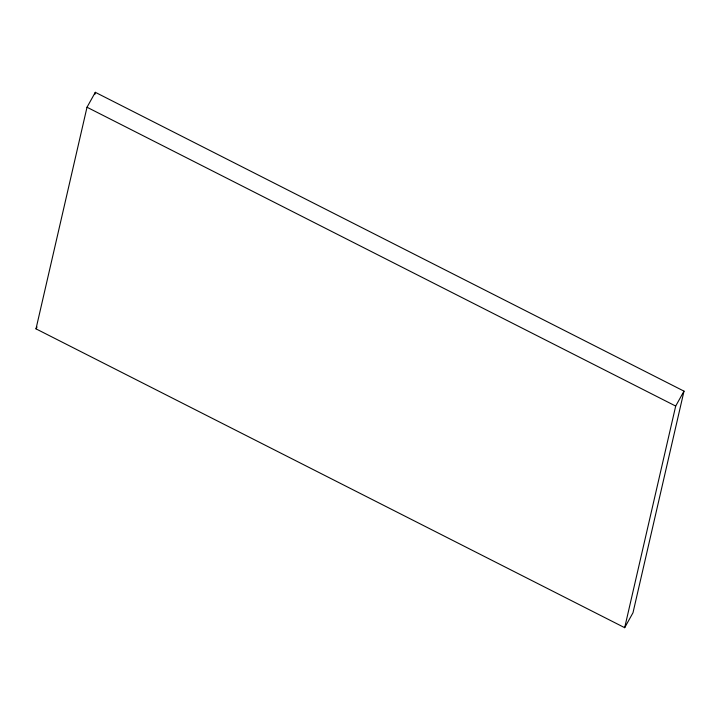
<?xml version="1.0" encoding="UTF-8"?>
<svg xmlns="http://www.w3.org/2000/svg" width="720" height="720" viewBox="0 0 720 720"><rect width="100%" height="100%" fill="white"/><g stroke="black" fill="none" stroke-linecap="round" stroke-linejoin="round"><path stroke-width="1.08" d="M36 328.851L87.012 107.235L95.319 92.313L684 391.149L632.988 612.765L624.681 627.687L36 328.851L37.035 326.988M94.815 94.5L95.319 92.313M624.681 627.687L675.693 406.062L684 391.149M87.012 107.235L675.693 406.062"/></g></svg>
